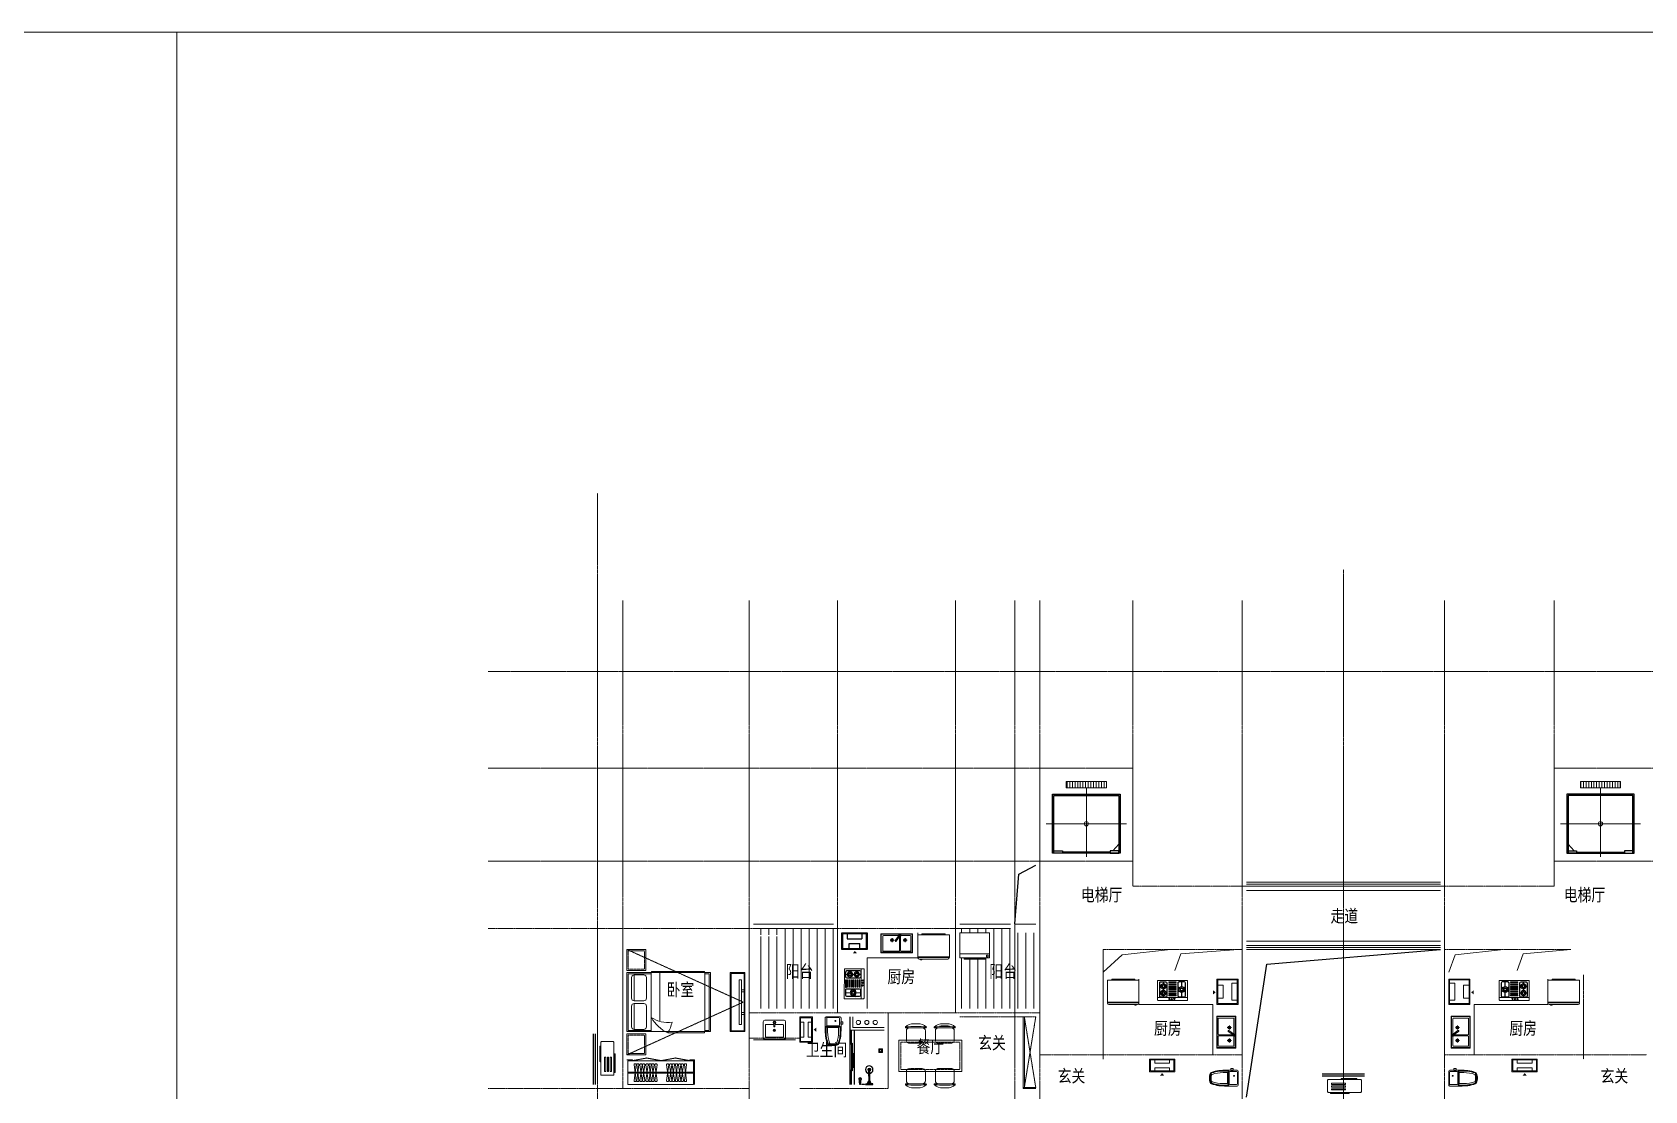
# Model space of a CAD drawing. Extents: x 5432254 to 5695744, y -448727 to -401527.
# Drawn here: x 5575507 to 5613767, y -426641 to -401527 of the extents above; entities that cross this region are included whole.
import ezdxf
from ezdxf.enums import TextEntityAlignment as Align

# ---------------------------------------------------------------- set-up
doc = ezdxf.new("R2010")
doc.units = 0
doc.linetypes.add('DASH', pattern=[0.35, 0.25, -0.1])
doc.linetypes.add('DOTE', pattern=[2.42, 2, -0.2, 0.02, -0.2])
doc.layers.get('0').update_dxf_attribs({"linetype": 'CONTINUOUS'})
for name, color, linetype in [('7-SANI', 4, 'CONTINUOUS'), ('fd', 4, 'CONTINUOUS'), ('PUB_TEXT', 7, 'CONTINUOUS'), ('RAIL', 163, 'CONTINUOUS'), ('STAIR', 3, 'CONTINUOUS'), ('WINDOW', 4, 'CONTINUOUS')]:
    doc.layers.add(name, color=color, linetype=linetype)
for name, color, linetype, lineweight in [('DOTE', 251, 'DOTE', 0), ('PUB_HATCH', 8, 'CONTINUOUS', 9), ('SIGNT', 252, 'DOTE', 0), ('WALL', 255, 'CONTINUOUS', 20), ('五金', 136, 'CONTINUOUS', 9), ('家具', 33, 'CONTINUOUS', 9), ('看线', 27, 'CONTINUOUS', 0), ('移动家具', 41, 'CONTINUOUS', 20), ('结构细线', 250, 'CONTINUOUS', 15)]:
    doc.layers.add(name, color=color, linetype=linetype, lineweight=lineweight)
doc.styles.add('DIM_FONT', font='SIMPLEX.shx', dxfattribs={"width": 0.8})
doc.styles.add('黑体', font='SIMHEI.TTF', dxfattribs={"height": 10})
pattern_1 = [(90, (6284692.65, -46698), (-190.5, 1e-14), [])]

# ---------------------------------------------------------------- blocks, each defined once
blk = doc.blocks.new('ev')
at = {"layer": '结构细线'}
h = blk.add_hatch(dxfattribs=at)
h.set_pattern_fill('ANSI31', color=256, scale=500, angle=45, style=0)
h.set_pattern_definition([(90, (0, 0), (-62.5, 1e-14), [])])
h.paths.add_polyline_path([(1227964, -497919), (1228914, -497919), (1228914, -497769), (1227964, -497769)])
at = {"layer": 'RAIL'}
blk.add_line((1227814, -499409), (1227669, -499249), dxfattribs=at)
for points in [[(1227639, -499469), (1229239, -499469), (1229239, -498069), (1227639, -498069)], [(1227871, -499469), (1227669, -499469), (1227669, -499409), (1227871, -499409)], [(1229008, -499469), (1229209, -499469), (1229209, -499409), (1229008, -499409)]]:
    blk.add_lwpolyline(points, close=True, dxfattribs=at)
for points in [[(1229209, -499439), (1229209, -499439), (1229209, -498099), (1227669, -498099), (1227669, -499439), (1227669, -499439)], [(1227871, -499439), (1229008, -499439)]]:
    blk.add_lwpolyline(points, dxfattribs=at)
at = {"layer": '结构细线'}
for p, q in [((1228439, -497919), (1228439, -499552)), ((1227489, -498769), (1229389, -498769))]:
    blk.add_line(p, q, dxfattribs=at)
blk.add_lwpolyline([(1227964, -497919), (1228914, -497919), (1228914, -497769), (1227964, -497769)], close=True, dxfattribs=at)
blk.add_circle((1228439, -498769), 50, dxfattribs=at)
blk = doc.blocks.new('ddfdf')
at = {"layer": '家具'}
for p, q in [((15801, -30110), (15801, -30822)), ((16260, -30111), (15801, -30110)), ((16270, -30121), (16270, -30812)), ((15801, -30822), (16260, -30822))]:
    blk.add_line(p, q, dxfattribs=at)
at = {"layer": '家具', "color": 251}
for p, q in [((15826, -30314), (15826, -30189)), ((15834, -30314), (15834, -30189)), ((15856, -30159), (16163, -30159)), ((15856, -30167), (16163, -30167)), ((15952, -30159), (15957, -30157)), ((15968, -30208), (15952, -30159)), ((15957, -30157), (15973, -30206)), ((15973, -30206), (15968, -30208)), ((16062, -30157), (16046, -30206)), ((16046, -30206), (16051, -30208)), ((16051, -30208), (16067, -30159)), ((16067, -30159), (16062, -30157)), ((16185, -30189), (16185, -30315)), ((16193, -30189), (16193, -30315)), ((16201, -30822), (16202, -30111)), ((15829, -30248), (15829, -30252)), ((15947, -30248), (15829, -30248)), ((15829, -30252), (15947, -30252)), ((15832, -30556), (15832, -30379)), ((15832, -30379), (15849, -30379)), ((15849, -30556), (15832, -30556)), ((15849, -30379), (15849, -30556)), ((16163, -30337), (15856, -30336)), ((16163, -30345), (15856, -30344)), ((15861, -30594), (16167, -30595)), ((15861, -30602), (16167, -30603)), ((15878, -30556), (15878, -30380)), ((15878, -30380), (15894, -30380)), ((15894, -30556), (15878, -30556)), ((15894, -30380), (15894, -30556)), ((15923, -30556), (15923, -30380)), ((15923, -30380), (15940, -30380)), ((15940, -30556), (15923, -30556)), ((15937, -30595), (15937, -30654)), ((15942, -30595), (15937, -30595)), ((15940, -30380), (15940, -30556)), ((15942, -30654), (15942, -30595)), ((15947, -30252), (15947, -30248)), ((15968, -30295), (15952, -30344)), ((15952, -30344), (15957, -30346)), ((15957, -30346), (15973, -30297)), ((15973, -30297), (15968, -30295)), ((15968, -30556), (15968, -30380)), ((15968, -30380), (15985, -30380)), ((15985, -30556), (15968, -30556)), ((15985, -30380), (15985, -30556)), ((16014, -30556), (16014, -30380)), ((16014, -30380), (16030, -30380)), ((16030, -30556), (16014, -30556)), ((16030, -30380), (16030, -30556)), ((16046, -30297), (16051, -30295)), ((16062, -30346), (16046, -30297)), ((16051, -30295), (16067, -30344)), ((16059, -30556), (16059, -30380)), ((16059, -30380), (16076, -30380)), ((16076, -30556), (16059, -30556)), ((16067, -30344), (16062, -30346)), ((16072, -30252), (16072, -30248)), ((16072, -30248), (16190, -30248)), ((16190, -30253), (16072, -30252)), ((16076, -30380), (16076, -30556)), ((16095, -30595), (16095, -30654)), ((16099, -30595), (16095, -30595)), ((16099, -30654), (16099, -30595)), ((16104, -30556), (16104, -30380)), ((16104, -30380), (16121, -30380)), ((16121, -30556), (16104, -30556)), ((16121, -30380), (16121, -30556)), ((16150, -30556), (16150, -30380)), ((16150, -30380), (16166, -30380)), ((16166, -30556), (16150, -30556)), ((16166, -30380), (16166, -30556)), ((16190, -30248), (16190, -30253)), ((15829, -30682), (15829, -30686)), ((15904, -30682), (15829, -30682)), ((15829, -30686), (15904, -30686)), ((15831, -30750), (15831, -30624)), ((15839, -30750), (15839, -30624)), ((16167, -30772), (15861, -30772)), ((16167, -30780), (15861, -30780)), ((15904, -30686), (15904, -30682)), ((15937, -30654), (15942, -30654)), ((15937, -30780), (15937, -30720)), ((15937, -30720), (15942, -30720)), ((15942, -30780), (15937, -30780)), ((15942, -30720), (15942, -30780)), ((15968, -30684), (15968, -30688)), ((16063, -30684), (15968, -30684)), ((15968, -30688), (16063, -30688)), ((16063, -30688), (16063, -30684)), ((16095, -30654), (16099, -30654)), ((16095, -30780), (16095, -30720)), ((16095, -30720), (16099, -30720)), ((16099, -30780), (16095, -30780)), ((16099, -30720), (16099, -30780)), ((16126, -30690), (16126, -30685)), ((16126, -30685), (16199, -30685)), ((16199, -30690), (16126, -30690)), ((16189, -30625), (16189, -30750)), ((16197, -30625), (16197, -30750)), ((16199, -30685), (16199, -30690))]:
    blk.add_line(p, q, dxfattribs=at)
for centre, radius in [((16013, -30253), 70.1), ((16013, -30253), 47.3), ((16013, -30253), 41.8), ((16013, -30253), 25.3), ((16235, -30426), 16.2), ((16238, -30542), 16.2), ((16240, -30485), 16.2), ((15936, -30685), 63.7), ((15936, -30685), 43), ((15936, -30685), 38), ((15936, -30685), 23), ((16096, -30687), 63.7), ((16096, -30687), 43), ((16096, -30687), 38), ((16096, -30687), 23)]:
    blk.add_circle(centre, radius, dxfattribs=at)
for centre, radius, start, end in [((15856, -30189), 30, 89.961, 179.961), ((15856, -30189), 22, 89.961, 179.961), ((16163, -30189), 30, 359.961, 89.961), ((16163, -30189), 22, 359.961, 89.961), ((15856, -30314), 30, 179.961, 269.961), ((15861, -30624), 30, 89.961, 179.961), ((15856, -30314), 22, 179.961, 269.961), ((15861, -30624), 22, 89.961, 179.961), ((16163, -30315), 30, 269.961, 359.961), ((16163, -30315), 22, 269.961, 359.961), ((16167, -30625), 30, 359.961, 89.961), ((16167, -30625), 22, 359.961, 89.961), ((15861, -30750), 30, 179.961, 269.961), ((15861, -30750), 22, 179.961, 269.961), ((16167, -30750), 30, 269.961, 359.961), ((16167, -30750), 22, 269.961, 359.961)]:
    blk.add_arc(centre, radius, start, end, dxfattribs=at)
at = {"layer": '家具'}
for centre, start, end in [((16260, -30121), 0, 89.961), ((16260, -30812), 269.961, 0)]:
    blk.add_arc(centre, 10, start, end, dxfattribs=at)
blk = doc.blocks.new('A$C0C200289')
at = {"layer": '家具'}
for p, q in [((-150, 72), (-150, 597)), ((600, 597), (-150, 597)), ((500, 623), (-48, 623)), ((-48, 613), (-48, 623)), ((500, 613), (-48, 613)), ((500, 613), (500, 623)), ((600, 72), (600, 597)), ((-144, 72), (-150, 72)), ((-150, 53), (-150, 62)), ((-144, 62), (-150, 62)), ((-144, 62), (-144, 72)), ((568, 22), (-118, 22)), ((499, 22), (499, 0)), ((535, 22), (535, 0)), ((594, 62), (594, 72)), ((594, 72), (600, 72)), ((594, 62), (600, 62)), ((600, 53), (600, 62)), ((499, 0), (535, 0))]:
    blk.add_line(p, q, dxfattribs=at)
at = {"layer": '家具', "color": 251}
for p, q in [((594, 72), (-144, 72)), ((594, 62), (-144, 62))]:
    blk.add_line(p, q, dxfattribs=at)
at = {"layer": '家具'}
for centre, start, end in [((-118, 53), 180, 270), ((568, 53), 270, 0)]:
    blk.add_arc(centre, 31.5, start, end, dxfattribs=at)
blk = doc.blocks.new('A$C6CE46E26')
at = {"layer": 'fd'}
blk.add_lwpolyline([(0, 284, 100, 0, 0), (62, 284, 0, 0, 0)], format="xyseb", dxfattribs=at)
at = {"layer": '家具'}
for p, q in [((112, 452), (239, 452)), ((239, 148), (239, 452)), ((445, 98), (445, 502)), ((572, 502), (445, 502)), ((112, 148), (239, 148)), ((572, 98), (445, 98))]:
    blk.add_line(p, q, dxfattribs=at)
for points in [[(592, 0), (592, 600), (92, 600), (92, 0)], [(572, 20), (572, 580), (112, 580), (112, 20)]]:
    blk.add_lwpolyline(points, close=True, dxfattribs=at)
blk = doc.blocks.new('A$C1BE601A8')
at = {"layer": '家具'}
for p, q in [((0, 0), (0, 450)), ((0, 450), (757, 450)), ((757, 450), (757, 0)), ((757, 0), (0, 0))]:
    blk.add_line(p, q, dxfattribs=at)
at = {"layer": '家具', "color": 251}
for p, q in [((10, 10), (10, 440)), ((10, 440), (747, 440)), ((41, 393), (41, 50)), ((273, 408), (56, 408)), ((288, 50), (288, 393)), ((315, 427), (293, 411)), ((293, 411), (390, 273)), ((311, 393), (311, 50)), ((412, 288), (315, 427)), ((695, 408), (326, 408)), ((710, 50), (710, 393)), ((747, 440), (747, 10)), ((747, 10), (10, 10)), ((56, 35), (273, 35)), ((226, 300), (130, 300)), ((178, 248), (178, 348)), ((326, 35), (695, 35)), ((534, 300), (438, 300)), ((486, 248), (486, 348))]:
    blk.add_line(p, q, dxfattribs=at)
for centre, radius in [((178, 300), 36.1), ((178, 300), 27.1), ((486, 300), 36.1), ((486, 300), 27.1)]:
    blk.add_circle(centre, radius, dxfattribs=at)
for centre, radius, start, end in [((56, 393), 15, 90, 180), ((273, 393), 15, 0, 90), ((304, 419), 21.7, 342.6068, 267.3353), ((326, 393), 15, 90, 180), ((695, 393), 15, 0, 90), ((56, 50), 15, 180, 270), ((273, 50), 15, 270, 0), ((326, 50), 15, 180, 270), ((401, 281), 13.3, 214.971, 34.971), ((695, 50), 15, 270, 0)]:
    blk.add_arc(centre, radius, start, end, dxfattribs=at)
blk = doc.blocks.new('A$C4EB5717C')
at = {"layer": '家具', "color": 8}
for p, q in [((520, 110), (520, 120)), ((883, 100), (530, 100)), ((893, 120), (893, 110))]:
    blk.add_line(p, q, dxfattribs=at)
at = {"layer": '家具'}
blk.add_lwpolyline([(220, 120), (980, 120, 0.414214), (1000, 140), (1000, 410, 0.414214), (980, 430), (220, 430, 0.414214), (200, 410), (200, 140, 0.414214)], format="xyb", close=True, dxfattribs=at)
at = {"layer": '家具', "color": 8}
for points in [[(269, 459), (709, 459), (709, 444), (269, 444)], [(290, 372), (626, 372), (626, 343), (290, 343)], [(290, 306), (626, 306), (626, 277), (290, 277)], [(290, 240), (626, 240), (626, 211), (290, 211)]]:
    blk.add_lwpolyline(points, close=True, dxfattribs=at)
for centre, start, end in [((530, 110), 180, 270), ((883, 110), 270, 0)]:
    blk.add_arc(centre, 10, start, end, dxfattribs=at)
blk = doc.blocks.new('A$C37A63D83')
at = {"layer": '家具', "color": 8}
for p, q in [((152, 636), (128, 636)), ((136, 660), (323, 660)), ((229, 660), (136, 660)), ((162, 636), (152, 636)), ((162, 636), (229, 636)), ((297, 636), (229, 636)), ((297, 636), (307, 636)), ((307, 636), (331, 636)), ((38, 172), (42, 172)), ((38, 118), (42, 118)), ((40, 153), (40, 162)), ((40, 137), (40, 146)), ((40, 121), (40, 130)), ((49, 230), (49, 316)), ((49, 230), (229, 230)), ((49, 230), (91, 212)), ((49, 125), (49, 165)), ((54, 279), (54, 280)), ((63, 275), (58, 275)), ((63, 253), (63, 275)), ((76, 36), (76, 198)), ((81, 235), (229, 235)), ((91, 212), (229, 212)), ((99, 250), (99, 356)), ((99, 221), (229, 221)), ((229, 14), (99, 14)), ((229, 247), (103, 247)), ((111, 247), (229, 247)), ((229, 247), (356, 247)), ((348, 247), (229, 247)), ((378, 235), (229, 235)), ((409, 230), (229, 230)), ((360, 221), (229, 221)), ((368, 212), (229, 212)), ((229, 14), (360, 14)), ((360, 250), (360, 356)), ((409, 230), (368, 212)), ((382, 36), (382, 198)), ((396, 253), (396, 275)), ((396, 275), (400, 275))]:
    blk.add_line(p, q, dxfattribs=at)
at = {"layer": '家具'}
for p, q in [((0, 125), (0, 165)), ((38, 172), (7, 172)), ((38, 118), (7, 118)), ((40, 170), (40, 275)), ((40, 23), (40, 122)), ((229, 0), (63, 0)), ((229, 0), (396, 0)), ((405, 279), (405, 280)), ((409, 230), (409, 316)), ((418, 23), (418, 275))]:
    blk.add_line(p, q, dxfattribs=at)
at = {"layer": '家具', "color": 8}
blk.add_circle((176, 95), 11.4, dxfattribs=at)
at = {"layer": '家具'}
for centre, radius, start, end in [((7035, 15), 7000, 176.3999, 177.8752), ((979, 321), 939, 160.4627, 171.8238), ((107, 630), 13.5, 147.2649, 160.4629), ((159, 597), 75.7, 123.7473, 147.2649), ((217, 423), 257, 87.121, 112.8427), ((242, 423), 257, 67.1573, 92.879), ((300, 597), 75.7, 32.7351, 56.2527), ((346, 630), 13.5, 21.3401, 45.0457), ((352, 630), 13.5, 19.5371, 32.7351), ((-520, 321), 939, 8.1773, 19.5371), ((-6576, 15), 7000, 2.1248, 3.6001), ((7, 165), 7.2, 90, 180), ((7, 125), 7.2, 180, 270), ((63, 23), 22.5, 180, 270), ((396, 23), 22.5, 270, 0)]:
    blk.add_arc(centre, radius, start, end, dxfattribs=at)
at = {"layer": '家具', "color": 8}
for centre, radius, start, end in [((545, 367), 499, 169.8851, 189.9823), ((824, 353), 776, 158.6599, 172.4763), ((942, 340), 881, 161.7059, 184.2897), ((933, 353), 834, 161.5027, 179.8181), ((113, 630), 13.5, 134.9543, 158.6599), ((347, 396), 344, 131.9223, 134.9543), ((130, 611), 25.3, 94.6124, 166.2529), ((138, 626), 34, 87.4207, 128.0687), ((159, 612), 18, 109.1813, 161.5027), ((214, 386), 250, 86.5925, 104.1516), ((245, 386), 250, 75.8484, 93.4075), ((300, 612), 18, 18.4973, 70.8187), ((-474, 353), 834, 0.1819, 18.4973), ((321, 626), 34, 51.9313, 92.5793), ((329, 611), 25.3, 13.7471, 85.3876), ((112, 396), 344, 45.0457, 48.0777), ((-483, 340), 881, 355.7103, 18.2941), ((-365, 353), 776, 7.5237, 21.3401), ((-86, 367), 499, 350.0177, 10.1149), ((42, 165), 7.2, 0, 90), ((42, 125), 7.2, 270, 0), ((58, 279), 4.5, 180, 270), ((81, 253), 18, 180, 270), ((99, 198), 22.5, 90, 180), ((99, 36), 22.5, 180, 270), ((103, 250), 3.6, 180, 270), ((356, 250), 3.6, 270, 0), ((360, 198), 22.5, 0, 90), ((360, 36), 22.5, 270, 0), ((378, 253), 18, 270, 0), ((400, 279), 4.5, 270, 0)]:
    blk.add_arc(centre, radius, start, end, dxfattribs=at)
blk = doc.blocks.new('A$C108F55D5')
at = {"layer": 'fd'}
for p, q in [((247, 945), (247, 691)), ((953, 945), (953, 691)), ((953, 691), (247, 691)), ((853, 479), (347, 479)), ((347, 225), (347, 479)), ((853, 225), (853, 479))]:
    blk.add_line(p, q, dxfattribs=at)
for points in [[(1200, 985), (0, 985), (0, 185), (1200, 185)], [(1160, 945), (40, 945), (40, 225), (1160, 225)]]:
    blk.add_lwpolyline(points, close=True, dxfattribs=at)
blk.add_lwpolyline([(582, 0, 200, 0, 0), (582, 124, 0, 0, 0)], format="xyseb", dxfattribs=at)
blk = doc.blocks.new('A$C333F4C7C')
at = {"linetype": 'Continuous'}
blk.add_blockref('A$C108F55D5', (0, 0), dxfattribs=at)
blk = doc.blocks.new('A$C6EA5130D')
at = {"layer": '五金', "lineweight": -3}
for p, q in [((68, 25), (68, 15)), ((85, 353), (85, 30)), ((95, 30), (95, 353)), ((111, 25), (111, 15)), ((291, 38), (291, 113)), ((321, 60), (291, 60)), ((321, 38), (321, 113))]:
    blk.add_line(p, q, dxfattribs=at)
at = {"layer": '五金', "color": 8}
for p, q in [((75, 22), (75, 15)), ((105, 25), (105, 15))]:
    blk.add_line(p, q, dxfattribs=at)
at = {"layer": '五金', "lineweight": -3}
for points in [[(175, 0), (5, 0), (5, 10), (34, 15), (80, 15)], [(62, 46), (52, 46), (52, 50), (62, 50)], [(75, 25), (62, 25), (62, 70), (85, 70)], [(95, 70), (118, 70), (118, 25), (105, 25)], [(100, 15), (145, 15), (175, 10), (175, 0)], [(118, 50), (128, 50), (128, 46), (118, 46)], [(294, 29), (294, 0), (317, 0), (317, 29)]]:
    blk.add_lwpolyline(points, dxfattribs=at)
for points in [[(59, 0), (59, 10), (121, 10), (121, 0)], [(261, 0), (261, 10), (205, 10), (205, 0)]]:
    blk.add_lwpolyline(points, close=True, dxfattribs=at)
at = {"layer": '五金', "color": 8}
for points in [[(80, 22), (75, 22), (75, 50), (85, 50)], [(95, 50), (105, 50), (105, 22), (100, 22)]]:
    blk.add_lwpolyline(points, dxfattribs=at)
blk.add_lwpolyline([(80, 10), (80, 30), (100, 30), (100, 10)], close=True, dxfattribs=at)
at = {"layer": '五金', "lineweight": -3}
blk.add_circle((90, 353), 89.5, dxfattribs=at)
at = {"layer": '五金', "color": 8}
for centre, radius in [((90, 353), 5), ((306, 87), 15), ((306, 38), 15)]:
    blk.add_circle(centre, radius, dxfattribs=at)
for centre, radius, start, end in [((90, 353), 35, 278.2132, 261.7868), ((90, 353), 9, 303.749, 236.251), ((306, 87), 17, 331.9275, 208.0725), ((306, 38), 17, 151.9275, 226.6641), ((306, 38), 17, 313.3359, 28.0725)]:
    blk.add_arc(centre, radius, start, end, dxfattribs=at)
at = {"layer": '五金', "lineweight": -3}
for centre, start, end in [((274, 107), 19.6733, 73.5819), ((337, 107), 106.4181, 160.3267)]:
    blk.add_arc(centre, 17.7, start, end, dxfattribs=at)
at = {"layer": '五金', "lineweight": -3, "extrusion": (0, 0, -1)}
for centre, major_axis, ratio, start_param, end_param in [((306, 136), (33.6, 0), 0.612909, 2.761972, 6.662806), ((306, 126), (-31.4, 0), 0.47884, -1.072899, 4.214492)]:
    blk.add_ellipse(centre, major_axis=major_axis, ratio=ratio, start_param=start_param, end_param=end_param, dxfattribs=at)
blk = doc.blocks.new('A$C56722DB7')
at = {"layer": '五金'}
blk.add_lwpolyline([(86, 86), (86, 0), (0, 0), (0, 86)], close=True, dxfattribs=at)
at = {"layer": '五金', "color": 8}
for points in [[(10, 43), (10, 42), (26, 42), (26, 43)], [(20, 66), (19, 65), (30, 54), (31, 55)], [(19, 20), (21, 19), (32, 30), (30, 31)], [(43, 76), (42, 76), (42, 60), (43, 60)], [(43, 10), (44, 10), (44, 26), (43, 26)], [(66, 66), (65, 67), (54, 56), (55, 55)], [(66, 19), (67, 21), (56, 32), (55, 30)], [(76, 43), (76, 44), (60, 44), (60, 43)]]:
    blk.add_lwpolyline(points, close=True, dxfattribs=at)
blk.add_circle((43, 43), 36.6, dxfattribs=at)
blk = doc.blocks.new('dfdsf')
at = {"layer": '家具'}
for p, q in [((-6119, -27345), (-6119, -27726)), ((-5626, -27307), (-6081, -27307)), ((-5588, -27726), (-5588, -27345)), ((-6081, -27765), (-5626, -27765))]:
    blk.add_line(p, q, dxfattribs=at)
at = {"layer": '家具', "color": 8}
for p, q in [((-6068, -27695), (-6068, -27428)), ((-6049, -27409), (-5869, -27409)), ((-5872, -27364), (-5886, -27364)), ((-5867, -27351), (-5876, -27341)), ((-5867, -27377), (-5876, -27387)), ((-5870, -27392), (-5866, -27466)), ((-5866, -27466), (-5841, -27466)), ((-5854, -27345), (-5854, -27332)), ((-5854, -27383), (-5854, -27396)), ((-5837, -27392), (-5841, -27466)), ((-5831, -27341), (-5840, -27350)), ((-5831, -27387), (-5840, -27377)), ((-5838, -27409), (-5658, -27409)), ((-5835, -27364), (-5821, -27364)), ((-5639, -27428), (-5639, -27695)), ((-5658, -27714), (-6049, -27714))]:
    blk.add_line(p, q, dxfattribs=at)
for centre, radius in [((-5854, -27364), 32.3), ((-5855, -27549), 25.4), ((-5854, -27364), 18.8), ((-5855, -27549), 16)]:
    blk.add_circle(centre, radius, dxfattribs=at)
at = {"layer": '家具'}
for centre, start, end in [((-6081, -27345), 90, 180), ((-5626, -27345), 0, 90), ((-6081, -27726), 180, 270), ((-5626, -27726), 270, 0)]:
    blk.add_arc(centre, 38.1, start, end, dxfattribs=at)
at = {"layer": '家具', "color": 8}
for centre, start, end in [((-6049, -27428), 90, 180), ((-5658, -27428), 0, 90), ((-6049, -27695), 180, 270), ((-5658, -27695), 270, 0)]:
    blk.add_arc(centre, 19.1, start, end, dxfattribs=at)
blk = doc.blocks.new('A$C0032228E')
at = {"layer": 'fd'}
blk.add_lwpolyline([(302, 0, 100, 0, 0), (302, 62, 0, 0, 0)], format="xyseb", dxfattribs=at)
at = {"layer": '家具'}
for p, q in [((123, 372), (123, 295)), ((477, 295), (123, 295)), ((477, 189), (123, 189)), ((123, 112), (123, 189)), ((477, 372), (477, 295)), ((477, 112), (477, 189))]:
    blk.add_line(p, q, dxfattribs=at)
for points in [[(600, 392), (0, 392), (0, 92), (600, 92)], [(580, 372), (20, 372), (20, 112), (580, 112)]]:
    blk.add_lwpolyline(points, close=True, dxfattribs=at)
blk = doc.blocks.new('fgjfgjgf')
at = {"layer": '家具', "color": 8, "linetype": 'DASH', "ltscale": 0.1}
for p, q in [((-18620, 391), (-18620, 76)), ((-18620, 391), (-18620, 76)), ((-18016, 76), (-18016, 391)), ((-18016, 76), (-18016, 391)), ((-18620, -296), (-18620, -611)), ((-18620, -296), (-18620, -611)), ((-18016, -611), (-18016, -296)), ((-18016, -611), (-18016, -296))]:
    blk.add_line(p, q, dxfattribs=at)
at = {"layer": '家具', "color": 8, "linetype": 'DASH'}
blk.add_line((-18692, -678), (-18688, -678), dxfattribs=at)
blk.add_line((-18692, -678), (-18688, -678), dxfattribs=at)
at = {"layer": '家具', "color": 8, "linetype": 'DASH', "ltscale": 0.1}
blk.add_lwpolyline([(-18642, 590), (-17992, 590), (-17992, -810), (-18642, -810)], close=True, dxfattribs=at)
for centre, start, end in [((-18688, 391), 0, 90), ((-18688, 391), 0, 90), ((-17948, 391), 90, 180), ((-17948, 391), 90, 180), ((-18688, 76), 270, 0), ((-18688, 76), 270, 0), ((-17948, 76), 180, 270), ((-17948, 76), 180, 270), ((-18688, -296), 0, 90), ((-17948, -296), 90, 180), ((-17948, -296), 90, 180), ((-18688, -611), 270, 0), ((-18688, -611), 270, 0), ((-17948, -611), 180, 270), ((-17948, -611), 180, 270)]:
    blk.add_arc(centre, 67.5, start, end, dxfattribs=at)
at = {"layer": '移动家具'}
for p, q in [((-18980, 464), (-18980, 4)), ((-18980, 464), (-18980, 4)), ((-18692, 9), (-18692, 459)), ((-17942, 459), (-17942, 9)), ((-17656, 4), (-17656, 464)), ((-17656, 4), (-17656, 464)), ((-18980, -223), (-18980, -683)), ((-18980, -223), (-18980, -683)), ((-18692, -678), (-18692, -228)), ((-17942, -228), (-17942, -678)), ((-17656, -683), (-17656, -223)), ((-17656, -683), (-17656, -223))]:
    blk.add_line(p, q, dxfattribs=at)
for points in [[(-17942, -860), (-18692, -860), (-18692, -678), (-18913, -678, -0.414214), (-18980, -611), (-18980, -683, -0.319431), (-18993, -701, -0.307703), (-19004, -699, -0.187559), (-19080, -503), (-19080, -403, -0.171658), (-19004, -207, -0.324647), (-18993, -205, -0.302537), (-18980, -223), (-18980, -296, -0.414214), (-18913, -228), (-18692, -228), (-18692, 9), (-18913, 9, -0.414214), (-18980, 76), (-18980, 4, -0.319431), (-18993, -15, -0.307703), (-19004, -12, -0.187559), (-19080, 184), (-19080, 283, -0.171658), (-19004, 480, -0.324647), (-18993, 482, -0.302537), (-18980, 464), (-18980, 391, -0.414214), (-18913, 459), (-18692, 459), (-18692, 640), (-17942, 640)], [(-18317, -860), (-17942, -860), (-17942, -678), (-17723, -678, 0.414214), (-17656, -611), (-17656, -683, 0.319431), (-17643, -701, 0.307703), (-17632, -699, 0.187559), (-17556, -503), (-17556, -403, 0.171658), (-17632, -207, 0.324647), (-17643, -205, 0.302537), (-17656, -223), (-17656, -296, 0.414214), (-17723, -228), (-17942, -228), (-17942, 9), (-17723, 9, 0.414214), (-17656, 76), (-17656, 4, 0.319431), (-17643, -15, 0.307703), (-17632, -12, 0.187559), (-17556, 184), (-17556, 283, 0.171658), (-17632, 480, 0.324647), (-17643, 482, 0.302537), (-17656, 464), (-17656, 391, 0.414214), (-17723, 459), (-17942, 459), (-17942, 640), (-18317, 640)], [(-19018, 109, -0.079824), (-19030, 184), (-19030, 283, -0.059527), (-19021, 345, -0.059527)]]:
    blk.add_lwpolyline(points, format="xyb", dxfattribs=at)
for centre, start, end in [((-16302, 234), 174.8023, 185.1977), ((-16302, 234), 174.8023, 185.1977), ((-20333, 234), 354.8023, 5.1977), ((-20333, 234), 354.8023, 5.1977), ((-16302, -453), 174.8023, 185.1977), ((-16302, -453), 174.8023, 185.1977), ((-20333, -453), 354.8023, 5.1977), ((-20333, -453), 354.8023, 5.1977)]:
    blk.add_arc(centre, 2713, start, end, dxfattribs=at)
blk = doc.blocks.new('A$C18784298')
at = {"layer": '移动家具', "color": 251, "ltscale": 40}
for points in [[(0, 1066), (58, 1066), (58, 0), (0, 0)], [(58, 828), (140, 828), (140, 780), (58, 780)], [(58, 239), (140, 239), (140, 287), (58, 287)]]:
    blk.add_lwpolyline(points, close=True, dxfattribs=at)
blk = doc.blocks.new('ytjhgkj')
at = {"layer": '移动家具', "ltscale": 0.5}
blk.add_lwpolyline([(34949, 26116), (34599, 26116), (34599, 27516), (34949, 27516)], close=True, dxfattribs=at)
at = {"layer": '移动家具', "color": 251, "ltscale": 40}
blk.add_lwpolyline([(34929, 26136), (34619, 26136), (34619, 27496), (34929, 27496)], close=True, dxfattribs=at)
at = {"layer": '移动家具', "color": 251, "xscale": -1}
blk.add_blockref('A$C18784298', (34739, 26283), dxfattribs=at)
blk = doc.blocks.new('dgfgf')
at = {"layer": '移动家具'}
blk.add_lwpolyline([(7597, -62676), (7147, -62676), (7147, -63176), (7597, -63176), (7597, -62676), (7517, -62676)], dxfattribs=at)
at = {"layer": '移动家具', "color": 251, "linetype": 'DASH', "ltscale": 0.2}
blk.add_lwpolyline([(7567, -62706), (7177, -62706), (7177, -63146), (7567, -63146)], close=True, dxfattribs=at)
blk = doc.blocks.new('A$C72813290')
at = {"layer": '移动家具'}
for p, q in [((579, 1950), (0, 1950)), ((0, 550), (0, 1950)), ((30, 580), (30, 1920)), ((579, 1920), (30, 1920)), ((579, 550), (579, 1960)), ((1830, 1980), (599, 1980)), ((779, 803), (779, 1980)), ((1850, 550), (1850, 1950)), ((1850, 1950), (1980, 1950)), ((1850, 1920), (1950, 1920)), ((1950, 580), (1950, 1920)), ((1980, 550), (1980, 1950)), ((170, 1895), (170, 1283)), ((170, 605), (170, 1217)), ((912, 550), (0, 550)), ((579, 580), (30, 580)), ((1830, 520), (967, 520)), ((1850, 580), (1950, 580)), ((1850, 550), (1980, 550))]:
    blk.add_line(p, q, dxfattribs=at)
at = {"layer": '移动家具', "linetype": 'DASH'}
for p, q in [((1850, 1950), (579, 1950)), ((912, 550), (1850, 550))]:
    blk.add_line(p, q, dxfattribs=at)
at = {"layer": '移动家具'}
for points in [[(170, 1895), (405, 1895, -0.414214), (465, 1835), (465, 1343, -0.414214), (405, 1283), (170, 1283, -0.414214), (110, 1343), (110, 1835, -0.414214)], [(170, 605), (405, 605, 0.414214), (465, 665), (465, 1157, 0.414214), (405, 1217), (170, 1217, 0.414214), (110, 1157), (110, 665, 0.414214)]]:
    blk.add_lwpolyline(points, format="xyb", close=True, dxfattribs=at)
blk.add_lwpolyline([(579, 883, 0.180302), (1071, 775, -0.088637), (967, 520, 28871.271551)], format="xyb", dxfattribs=at)
for centre, radius, start, end in [((599, 1960), 20, 90, 180), ((1819, 1951), 30.7, 357.6884, 69.6917), ((1392, 1363), 944, 210.6075, 243.2773), ((1819, 549), 30.7, 290.3566, 2.3152)]:
    blk.add_arc(centre, radius, start, end, dxfattribs=at)
at = {"layer": '家具'}
blk.add_blockref('dgfgf', (-7147, 65176), dxfattribs=at)
at = {"layer": '家具', "xscale": -1, "rotation": 180}
blk.add_blockref('dgfgf', (-7147, -62676), dxfattribs=at)
blk = doc.blocks.new('wash')
at = {"layer": '家具'}
blk.add_line((1203882, -500462), (1203882, -501162), dxfattribs=at)
for points in [[(1203382, -500462), (1203382, -501162), (1203982, -501162), (1203982, -500462)], [(1203952, -500532), (1203912, -500532), (1203912, -500492), (1203952, -500492)], [(1204002, -501062), (1204002, -500562), (1203982, -500562), (1203982, -501062)], [(1204002, -501062), (1204012, -501062), (1204012, -500562), (1204002, -500562)]]:
    blk.add_lwpolyline(points, close=True, dxfattribs=at)

msp = doc.modelspace()

# ---------------------------------------------------------------- hatches: boundary and pattern name
at = {"layer": 'PUB_HATCH'}
h = msp.add_hatch(dxfattribs=at)
h.set_pattern_fill('LINE', color=256, scale=200, angle=90, style=0)
h.set_pattern_definition(pattern_1)
h.paths.add_polyline_path([(5594517.1, -422790.9), (5592617.1, -422790.9), (5592617.1, -422940.9), (5593297.1, -422940.9), (5593297.1, -422980.9), (5593296.8, -422980.9, -0.3697368), (5592617.1, -423734.5), (5592617.1, -423740.9), (5592617.1, -424690.9), (5593717.1, -424690.9), (5593867.4, -424690.9), (5594467.4, -424690.9), (5594517.1, -424690.9)])
h.paths.add_polyline_path([(5593296.8, -422980.9), (5592617.1, -422980.9), (5592617.1, -423734.5, 0.3697368)], flags=17)
h.paths.add_polyline_path([(5593377.5, -424273.7), (5593987.4, -424273.7), (5593987.4, -423990.9), (5593377.5, -423990.9)], flags=24)
h.paths.add_polyline_path([(5593446.2, -424028.6), (5593978, -424028.6), (5593978, -423735), (5593446.2, -423735)], flags=24)
h = msp.add_hatch(dxfattribs=at)
h.set_pattern_fill('LINE', color=256, scale=200, angle=90, style=0)
h.set_pattern_definition(pattern_1)
h.paths.add_polyline_path([(5598208, -424273.7), (5598817.9, -424273.7), (5598817.9, -423990.9), (5598208, -423990.9)], flags=24)
h.paths.add_polyline_path([(5598276.7, -424028.6), (5598808.5, -424028.6), (5598808.5, -423735), (5598276.7, -423735)], flags=24)
h.paths.add_polyline_path([(5599317.1, -422890.9), (5598717.1, -422890.9), (5598717.1, -422790.9), (5597517.1, -422790.9), (5597517.1, -422890.9), (5598217.1, -422890.9), (5598217.1, -423490.9), (5598117.1, -423490.9), (5598117.1, -423520.9), (5597617.1, -423520.9), (5597617.1, -423490.9), (5597517.1, -423490.9), (5597517.1, -424690.9), (5597567.1, -424690.9), (5599317.1, -424690.9), (5599317.1, -423990.9), (5599417.1, -423990.9), (5599417.1, -422990.9), (5599317.1, -422990.9)])

# ---------------------------------------------------------------- linework, layer by layer
at = {"layer": 'DOTE', "ltscale": 0.5}
for p, q in [((5588917.1, -412463.2), (5588917.1, -436498.2)), ((5606617.1, -414275.4), (5606617.1, -437289.6)), ((5589517.1, -415010), (5589517.1, -426590.9)), ((5592517.1, -415010), (5592517.1, -436498.2)), ((5594617.1, -415010), (5594617.1, -424790.9)), ((5597417.1, -415010), (5597417.1, -424790.9)), ((5598817.1, -415010), (5598817.1, -436498.2)), ((5599417.1, -415010), (5599417.1, -436498.2)), ((5601617.1, -415010), (5601617.1, -421790.9)), ((5604217.1, -415010), (5604217.1, -426890.9)), ((5609017.1, -415010), (5609017.1, -426890.9)), ((5611617.1, -415010), (5611617.1, -421790.9)), ((5626906.4, -416690.9), (5586327.8, -416690.9)), ((5586327.8, -418990.9), (5601617.1, -418990.9)), ((5626906.4, -418990.9), (5611617.1, -418990.9)), ((5586327.8, -421190.9), (5601617.1, -421190.9)), ((5626906.4, -421190.9), (5611617.1, -421190.9)), ((5600917.1, -423290.9), (5600917.1, -425890.9)), ((5612317.1, -423890.9), (5612317.1, -425890.9)), ((5595817.1, -424790.9), (5595817.1, -426590.9))]:
    msp.add_line(p, q, dxfattribs=at)
at = {"layer": 'DOTE'}
for p, q in [((5611617.1, -421790.9), (5601617.1, -421790.9)), ((5586327.8, -422790.9), (5598717.1, -422790.9)), ((5600917.1, -423290.9), (5604217.1, -423290.9)), ((5612017.1, -423290.9), (5609017.1, -423290.9)), ((5599417.1, -424790.9), (5592517.1, -424790.9)), ((5597517.1, -424890.9), (5599317.1, -424890.9)), ((5599317.1, -426560.9), (5599047.1, -424890.9)), ((5599317.1, -424890.9), (5599047.1, -426560.9)), ((5593717.1, -425390.9), (5592517.1, -425390.9)), ((5599417.1, -425790.9), (5604217.1, -425790.9)), ((5613817.1, -425790.9), (5609017.1, -425790.9)), ((5592517.1, -426590.9), (5586327.8, -426590.9)), ((5595817.1, -426590.9), (5593717.1, -426590.9))]:
    msp.add_line(p, q, dxfattribs=at)
at = {"layer": 'PUB_HATCH'}
for points in [[(5602517.1, -423290.9), (5601369, -423413.5), (5600917.1, -423824.3)], [(5604117.1, -423290.9), (5602763, -423389.3), (5602617.1, -423790.9)], [(5610417.1, -423290.9), (5609269, -423413.5), (5609117.1, -423824.3)], [(5612017.1, -423290.9), (5610882.9, -423389.3), (5610736.9, -423790.9)]]:
    msp.add_lwpolyline(points, dxfattribs=at)
for centre in [(5595109.6, -425020.8), (5595309.6, -425020.8), (5595509.6, -425020.8)]:
    msp.add_circle(centre, 50, dxfattribs=at)
at = {"layer": 'RAIL'}
for p, q in [((5588817.1, -425290.9), (5588817.1, -426490.9)), ((5588867.1, -425290.9), (5588867.1, -426490.9)), ((5606117.1, -426240.9), (5607117.1, -426240.9)), ((5606117.1, -426290.9), (5607117.1, -426290.9))]:
    msp.add_line(p, q, dxfattribs=at)
at = {"layer": 'SIGNT', "ltscale": 0.5}
for p, q in [((5592377.1, -424538.8), (5589617.1, -423288.8)), ((5589617.1, -425788.8), (5592377.1, -424538.8))]:
    msp.add_line(p, q, dxfattribs=at)
at = {"layer": 'STAIR', "flags": 128}
msp.add_lwpolyline([(5598817.1, -422683.7), (5598917.5, -421503.7), (5599317.1, -421290.9)], dxfattribs=at)
at = {"layer": 'STAIR'}
msp.add_lwpolyline([(5604317.1, -426790.9), (5604797, -423633.8), (5608917.1, -423290.9)], dxfattribs=at)
at = {"layer": 'WALL'}
for p, q in [((5594917.1, -425200.9), (5594917.1, -424890.9)), ((5594977.1, -425140.9), (5594977.1, -424890.9)), ((5595717.1, -425200.9), (5594917.1, -425200.9)), ((5595717.1, -425140.9), (5594977.1, -425140.9))]:
    msp.add_line(p, q, dxfattribs=at)
at = {"layer": 'WINDOW'}
for p, q in [((5594917.1, -426490.9), (5594917.1, -424890.9)), ((5594937.1, -425540.9), (5594937.1, -425200.9)), ((5594947.1, -425540.9), (5594947.1, -425200.9)), ((5595017.1, -426490.9), (5595017.1, -425200.9)), ((5594937.1, -425540.9), (5594947.1, -425540.9)), ((5594937.1, -426140.9), (5594937.1, -426490.9)), ((5594937.1, -426140.9), (5594947.1, -426140.9)), ((5594947.1, -426490.9), (5594947.1, -426140.9))]:
    msp.add_line(p, q, dxfattribs=at)
msp.add_lwpolyline([(5594952.1, -426170.9), (5594952.1, -425510.9), (5594962.1, -425510.9), (5594962.1, -426170.9)], close=True, dxfattribs=at)
at = {"layer": '家具'}
for p, q in [((5596517.1, -422890.9), (5596517.1, -423490.9)), ((5596517.1, -423490.9), (5595317.1, -423490.9)), ((5595317.1, -423490.9), (5595317.1, -424690.9)), ((5601767.1, -424590.9), (5601767.1, -423990.9)), ((5611467.1, -424590.9), (5611467.1, -423990.9)), ((5603517.1, -424590.9), (5601767.1, -424590.9)), ((5603517.1, -425790.9), (5603517.1, -424590.9)), ((5609717.1, -425790.9), (5609717.1, -424590.9)), ((5609717.1, -424590.9), (5611467.1, -424590.9)), ((5594917.1, -426490.9), (5594917.1, -424890.9)), ((5593617.1, -425434.6), (5592617.1, -425434.6)), ((5589637.1, -426490.9), (5591197.1, -426490.9))]:
    msp.add_line(p, q, dxfattribs=at)
at = {"layer": '家具', "color": 8}
for p, q in [((5589637.1, -426200.9), (5591197.1, -426200.9)), ((5589785.2, -426398.2), (5589839.1, -426023.5)), ((5589785.2, -426023.5), (5589839.1, -426398.2)), ((5589819.3, -426000.9), (5589805, -426000.9)), ((5589849.6, -426398.2), (5589903.5, -426023.5)), ((5589849.6, -426023.5), (5589903.5, -426398.2)), ((5589883.7, -426000.9), (5589869.4, -426000.9)), ((5589923.2, -426398.2), (5589977.1, -426023.5)), ((5589923.2, -426023.5), (5589977.1, -426398.2)), ((5589957.3, -426000.9), (5589943, -426000.9)), ((5589987.5, -426398.2), (5590041.5, -426023.5)), ((5589987.5, -426023.5), (5590041.5, -426398.2)), ((5590021.7, -426000.9), (5590007.4, -426000.9)), ((5590068.6, -426398.2), (5590122.5, -426023.5)), ((5590068.6, -426023.5), (5590122.5, -426398.2)), ((5590102.7, -426000.9), (5590088.4, -426000.9)), ((5590142.2, -426398.2), (5590196.1, -426023.5)), ((5590142.2, -426023.5), (5590196.1, -426398.2)), ((5590176.3, -426000.9), (5590162, -426000.9)), ((5590206.6, -426398.2), (5590260.5, -426023.5)), ((5590206.6, -426023.5), (5590260.5, -426398.2)), ((5590240.7, -426000.9), (5590226.4, -426000.9)), ((5590280.2, -426398.2), (5590334.1, -426023.5)), ((5590280.2, -426023.5), (5590334.1, -426398.2)), ((5590314.3, -426000.9), (5590300, -426000.9)), ((5590555.5, -426398.2), (5590609.5, -426023.5)), ((5590555.5, -426023.5), (5590609.5, -426398.2)), ((5590589.7, -426000.9), (5590575.4, -426000.9)), ((5590629.1, -426398.2), (5590683.1, -426023.5)), ((5590629.1, -426023.5), (5590683.1, -426398.2)), ((5590663.3, -426000.9), (5590648.9, -426000.9)), ((5590693.5, -426398.2), (5590747.5, -426023.5)), ((5590693.5, -426023.5), (5590747.5, -426398.2)), ((5590727.7, -426000.9), (5590713.3, -426000.9)), ((5590767.1, -426398.2), (5590821.1, -426023.5)), ((5590767.1, -426023.5), (5590821.1, -426398.2)), ((5590801.2, -426000.9), (5590786.9, -426000.9)), ((5590841.5, -426398.2), (5590895.4, -426023.5)), ((5590841.5, -426023.5), (5590895.4, -426398.2)), ((5590875.6, -426000.9), (5590861.3, -426000.9)), ((5590905.9, -426398.2), (5590959.8, -426023.5)), ((5590905.9, -426023.5), (5590959.8, -426398.2)), ((5590940, -426000.9), (5590925.7, -426000.9)), ((5590979.4, -426398.2), (5591033.4, -426023.5)), ((5590979.4, -426023.5), (5591033.4, -426398.2)), ((5591013.6, -426000.9), (5590999.3, -426000.9)), ((5589637.1, -426220.9), (5591197.1, -426220.9)), ((5589819.3, -426420.9), (5589805, -426420.9)), ((5589883.7, -426420.9), (5589869.4, -426420.9)), ((5589957.3, -426420.9), (5589943, -426420.9)), ((5590021.7, -426420.9), (5590007.4, -426420.9)), ((5590102.7, -426420.9), (5590088.4, -426420.9)), ((5590176.3, -426420.9), (5590162, -426420.9)), ((5590240.7, -426420.9), (5590226.4, -426420.9)), ((5590314.3, -426420.9), (5590300, -426420.9)), ((5590589.7, -426420.9), (5590575.4, -426420.9)), ((5590663.3, -426420.9), (5590648.9, -426420.9)), ((5590727.7, -426420.9), (5590713.3, -426420.9)), ((5590801.2, -426420.9), (5590786.9, -426420.9)), ((5590875.6, -426420.9), (5590861.3, -426420.9)), ((5590940, -426420.9), (5590925.7, -426420.9)), ((5591013.6, -426420.9), (5590999.3, -426420.9))]:
    msp.add_line(p, q, dxfattribs=at)
for centre, start, end in [((5589805, -426020.9), 90, 187.59464), ((5589819.3, -426020.9), 352.40536, 90), ((5589869.4, -426020.9), 90, 187.59464), ((5589883.7, -426020.9), 352.40536, 90), ((5589943, -426020.9), 90, 187.59464), ((5589957.3, -426020.9), 352.40536, 90), ((5590007.4, -426020.9), 90, 187.59464), ((5590021.7, -426020.9), 352.40536, 90), ((5590088.4, -426020.9), 90, 187.59464), ((5590102.7, -426020.9), 352.40536, 90), ((5590162, -426020.9), 90, 187.59464), ((5590176.3, -426020.9), 352.40536, 90), ((5590226.4, -426020.9), 90, 187.59464), ((5590240.7, -426020.9), 352.40536, 90), ((5590300, -426020.9), 90, 187.59464), ((5590314.3, -426020.9), 352.40536, 90), ((5590575.4, -426020.9), 90, 187.59464), ((5590589.7, -426020.9), 352.40536, 90), ((5590648.9, -426020.9), 90, 187.59464), ((5590663.3, -426020.9), 352.40536, 90), ((5590713.3, -426020.9), 90, 187.59464), ((5590727.7, -426020.9), 352.40536, 90), ((5590786.9, -426020.9), 90, 187.59464), ((5590801.2, -426020.9), 352.40536, 90), ((5590861.3, -426020.9), 90, 187.59464), ((5590875.6, -426020.9), 352.40536, 90), ((5590925.7, -426020.9), 90, 187.59464), ((5590940, -426020.9), 352.40536, 90), ((5590999.3, -426020.9), 90, 187.59464), ((5591013.6, -426020.9), 352.40536, 90), ((5589805, -426400.9), 172.40536, 270), ((5589819.3, -426400.9), 270, 7.59464), ((5589869.4, -426400.9), 172.40536, 270), ((5589883.7, -426400.9), 270, 7.59464), ((5589943, -426400.9), 172.40536, 270), ((5589957.3, -426400.9), 270, 7.59464), ((5590007.4, -426400.9), 172.40536, 270), ((5590021.7, -426400.9), 270, 7.59464), ((5590088.4, -426400.9), 172.40536, 270), ((5590102.7, -426400.9), 270, 7.59464), ((5590162, -426400.9), 172.40536, 270), ((5590176.3, -426400.9), 270, 7.59464), ((5590226.4, -426400.9), 172.40536, 270), ((5590240.7, -426400.9), 270, 7.59464), ((5590300, -426400.9), 172.40536, 270), ((5590314.3, -426400.9), 270, 7.59464), ((5590575.4, -426400.9), 172.40536, 270), ((5590589.7, -426400.9), 270, 7.59464), ((5590648.9, -426400.9), 172.40536, 270), ((5590663.3, -426400.9), 270, 7.59464), ((5590713.3, -426400.9), 172.40536, 270), ((5590727.7, -426400.9), 270, 7.59464), ((5590786.9, -426400.9), 172.40536, 270), ((5590801.2, -426400.9), 270, 7.59464), ((5590861.3, -426400.9), 172.40536, 270), ((5590875.6, -426400.9), 270, 7.59464), ((5590925.7, -426400.9), 172.40536, 270), ((5590940, -426400.9), 270, 7.59464), ((5590999.3, -426400.9), 172.40536, 270), ((5591013.6, -426400.9), 270, 7.59464)]:
    msp.add_arc(centre, 20, start, end, dxfattribs=at)
at = {"layer": '看线', "color": 3}
for p, q in [((5695743.6, -401527.4), (5432924, -401527.4)), ((5578934.9, -448726.7), (5578934.9, -401527.4))]:
    msp.add_line(p, q, dxfattribs=at)
at = {"layer": '看线'}
for p, q in [((5604317.1, -421690.9), (5608917.1, -421690.9)), ((5604317.1, -421740.9), (5608917.1, -421740.9)), ((5604317.1, -421790.9), (5608917.1, -421790.9)), ((5604317.1, -421890.9), (5608917.1, -421890.9)), ((5594517.1, -422690.9), (5592617.1, -422690.9)), ((5598717.1, -422690.9), (5597517.1, -422690.9)), ((5599317.1, -422690.9), (5598817.1, -422690.9)), ((5594517.1, -422790.9), (5592617.1, -422790.9)), ((5598717.1, -422790.9), (5597517.1, -422790.9)), ((5604317.1, -423090.9), (5608917.1, -423090.9)), ((5604317.1, -423190.9), (5608917.1, -423190.9)), ((5604317.1, -423240.9), (5608917.1, -423240.9)), ((5604317.1, -423290.9), (5608917.1, -423290.9))]:
    msp.add_line(p, q, dxfattribs=at)
msp.add_lwpolyline([(5594962.1, -426074.7), (5594972.1, -426074.7, 0.4142136), (5594977.1, -426069.7), (5594977.1, -425774.7, 0.4142136), (5594972.1, -425769.7), (5594962.1, -425769.7), (5594962.1, -425754.7), (5594987.1, -425754.7, -0.4142136), (5594992.1, -425759.7), (5594992.1, -426084.7, -0.4142136), (5594987.1, -426089.7), (5594962.1, -426089.7), (5594962.1, -426074.7)], format="xyb", dxfattribs=at)
at = {"layer": '移动家具'}
for p, q in [((5599017.1, -424890.9), (5599017.1, -426590.9)), ((5599047.1, -424890.9), (5599047.1, -426560.9)), ((5589747.1, -425910.9), (5589617.1, -425910.9)), ((5589747.1, -425930.9), (5589637.1, -425930.9)), ((5589747.1, -425930.9), (5589747.1, -425910.9)), ((5591107.1, -425910.9), (5591217.1, -425910.9)), ((5591107.1, -425930.9), (5591107.1, -425910.9)), ((5591107.1, -425930.9), (5591197.1, -425930.9)), ((5591197.1, -425910.9), (5591197.1, -426490.9)), ((5591217.1, -425910.9), (5591217.1, -426490.9)), ((5599017.1, -426560.9), (5599317.1, -426560.9)), ((5599017.1, -426590.9), (5599317.1, -426590.9))]:
    msp.add_line(p, q, dxfattribs=at)
for points in [[(5589637.1, -425930.9), (5591197.1, -425930.9), (5591197.1, -426490.9), (5589637.1, -426490.9)], [(5589747.1, -425921.1), (5590087.1, -425858), (5590088.9, -425867.8), (5589748.9, -425930.9)], [(5590427.1, -425921.1), (5590087.1, -425858), (5590085.3, -425867.8), (5590425.3, -425930.9)], [(5590427.1, -425921.1), (5590767.1, -425858), (5590768.9, -425867.8), (5590428.9, -425930.9)], [(5591107.1, -425921.1), (5590767.1, -425858), (5590765.3, -425867.8), (5591105.3, -425930.9)]]:
    msp.add_lwpolyline(points, close=True, dxfattribs=at)

# ---------------------------------------------------------------- block references
for name, p in [('A$C6CE46E26', (5603524.7, -424590.9)), ('A$C0032228E', (5610617.1, -426283.2))]:
    msp.add_blockref(name, p)
at = {"xscale": -1}
for name, p in [('A$C6CE46E26', (5609709.4, -424590.9)), ('A$C0032228E', (5602617.1, -426283.2))]:
    msp.add_blockref(name, p, dxfattribs=at)
at = {"xscale": -1, "rotation": 90}
msp.add_blockref('A$C0032228E', (5594109.4, -424890.9), dxfattribs=at)
at = {"layer": '7-SANI', "xscale": -0.5, "yscale": 0.5, "zscale": 0.5}
msp.add_blockref('A$C333F4C7C', (5595317.1, -423383.2), dxfattribs=at)
at = {"layer": 'RAIL', "xscale": -1}
msp.add_blockref('ev', (6828956.6, 78461.4), dxfattribs=at)
at = {"layer": 'RAIL'}
msp.add_blockref('ev', (4384277.6, 78461.4), dxfattribs=at)
at = {"layer": '五金', "extrusion": (0, 0, -1), "zscale": -1}
for name, p, rotation in [('A$C56722DB7', (-5595593.3, -425734.2), 89.82436653307715), ('A$C6EA5130D', (-5595456.6, -426490.6), 359.8243665197362)]:
    msp.add_blockref(name, p, dxfattribs=dict(at, rotation=rotation))
at = {"layer": '家具', "xscale": -1}
for name, p in [('A$C1BE601A8', (5596396, -423366.7)), ('A$C0C200289', (5597117.1, -423537.6)), ('A$C0C200289', (5612067.1, -424613.6))]:
    msp.add_blockref(name, p, dxfattribs=at)
at = {"layer": '家具'}
for name, p, rotation in [('wash', (6098678.9, 780490.9), 270), ('ytjhgkj', (5627016.5, -397723), 180), ('ddfdf', (5633020.1, -408205.7), 270.0389609494932), ('dfdsf', (5598970.7, -397657.3), 359.9999999466392), ('A$C37A63D83', (5594739.9, -424890.9), 179.9999999466392), ('fgjfgjgf', (5596925.9, -444130.1), 270), ('A$C1BE601A8', (5609623.1, -425627), 90), ('A$C37A63D83', (5609117.1, -426111.4), 270)]:
    msp.add_blockref(name, p, dxfattribs=dict(at, rotation=rotation))
for name, p in [('A$C72813290', (5589617.1, -425788.8)), ('A$C0C200289', (5601167.1, -424613.6))]:
    msp.add_blockref(name, p, dxfattribs=at)
at = {"layer": '家具', "xscale": -1}
for name, p, rotation in [('ddfdf', (5578953.7, -454556.3), 179.9610390371668), ('ddfdf', (5580214, -408205.7), 89.96103899714613), ('A$C1BE601A8', (5603611, -425627), 270), ('A$C4EB5717C', (5588876.7, -426473.2), 270), ('A$C37A63D83', (5604117.1, -426111.4), 90), ('A$C4EB5717C', (5606042.9, -426250.6), 180)]:
    msp.add_blockref(name, p, dxfattribs=dict(at, rotation=rotation))

# ---------------------------------------------------------------- texts
at = {"layer": 'PUB_TEXT', "style": '黑体', "width": 0.8}
for s, p in [('电梯厅', (5600880.5, -422143)), ('电梯厅', (5612336.7, -422143)), ('走道', (5606639.8, -422644.6)), ('阳台', (5593712.1, -423959.4)), ('厨房', (5596127.5, -424083.6)), ('阳台', (5598542.6, -423959.4)), ('卧室', (5590886.3, -424391.8)), ('厨房', (5602450.6, -425308.6)), ('厨房', (5610881.8, -425308.6)), ('餐厅', (5596816.6, -425744.6)), ('玄关', (5598278.3, -425654.5)), ('卫生间', (5594355.3, -425818.3)), ('玄关', (5600166, -426440.2)), ('玄关', (5613046.8, -426440.2))]:
    msp.add_text(s, height=300, dxfattribs=at).set_placement(p, align=Align.CENTER)
at = {"layer": '家具', "color": 8, "style": 'DIM_FONT', "width": 0.7, "flags": 9}
for tag, p, s in [('XSIZE', (5589813.5, -426195.9), '54'), ('YSIZE', (5589813.5, -426195.9), '450'), ('XSIZE', (5589877.9, -426195.9), '54'), ('YSIZE', (5589877.9, -426195.9), '450'), ('YSIZE', (5589951.5, -426195.9), '450'), ('XSIZE', (5589951.5, -426195.9), '54'), ('YSIZE', (5590015.9, -426195.9), '450'), ('XSIZE', (5590015.9, -426195.9), '54'), ('XSIZE', (5590096.9, -426195.9), '54'), ('YSIZE', (5590096.9, -426195.9), '450'), ('XSIZE', (5590170.5, -426195.9), '54'), ('YSIZE', (5590170.5, -426195.9), '450'), ('XSIZE', (5590234.9, -426195.9), '54'), ('YSIZE', (5590234.9, -426195.9), '450'), ('YSIZE', (5590308.5, -426195.9), '450'), ('XSIZE', (5590308.5, -426195.9), '54'), ('YSIZE', (5590583.9, -426195.9), '450'), ('XSIZE', (5590583.9, -426195.9), '54'), ('YSIZE', (5590657.5, -426195.9), '450'), ('XSIZE', (5590657.5, -426195.9), '54'), ('YSIZE', (5590721.8, -426195.9), '450'), ('XSIZE', (5590721.8, -426195.9), '54'), ('YSIZE', (5590795.4, -426195.9), '450'), ('XSIZE', (5590795.4, -426195.9), '54'), ('YSIZE', (5590869.8, -426195.9), '450'), ('XSIZE', (5590869.8, -426195.9), '54'), ('YSIZE', (5590934.2, -426195.9), '450'), ('XSIZE', (5590934.2, -426195.9), '54'), ('YSIZE', (5591007.8, -426195.9), '450'), ('XSIZE', (5591007.8, -426195.9), '54')]:
    msp.add_attdef(tag, p, s, height=0.5, rotation=180, dxfattribs=at)

doc.saveas('drawing.dxf')
